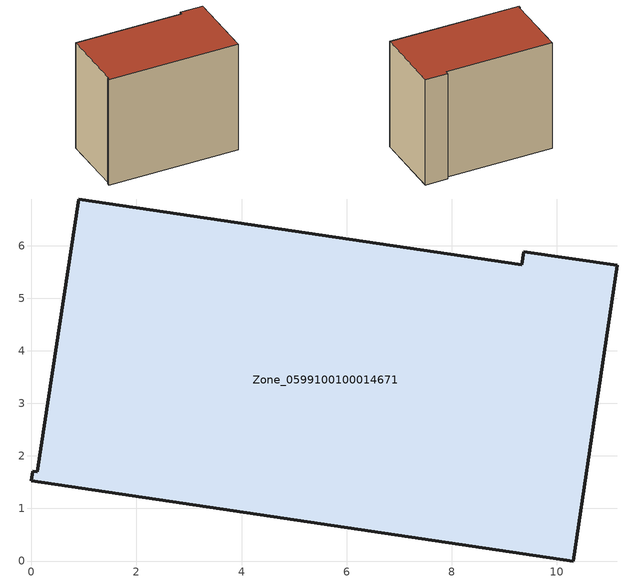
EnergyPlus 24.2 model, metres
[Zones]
Zone_0599100100014671
 floor ground (C_G): 0.9,6.89 9.33,5.64 9.37,5.89 11.15,5.62 10.31,0 0,1.52 0.03,1.71 0.11,1.69 z0
 wall outside (C_F): 10.31,0 11.15,5.62 9.37,5.89 9.33,5.64 0.9,6.89 0.11,1.69 0.03,1.71 0,1.52 10.31,0 z0:8.98
 roof outside (C_R): 9.33,5.64 0.9,6.89 0.11,1.69 0.03,1.71 0,1.52 10.31,0 11.15,5.62 9.37,5.89 z8.98
[BUILDING]
Pand.0599100100014671: North Axis=0; Terrain=City; Loads Convergence Tolerance Value=0.04; Temperature Convergence Tolerance Value=0.4; Solar Distribution=FullExterior; Maximum Number of Warmup Days=25; Minimum Number of Warmup Days=1
[Site:Location]
Rotterdam.The.Hague.AP_ZH_NLD Design_Conditions: Latitude=51.96; Longitude=4.45; Time Zone=1; Elevation=-4.5
[SITE:GROUNDTEMPERATURE:BUILDINGSURFACE]
18, 18, 18, 18, 18, 18, 18, 18, 18, 18, 18, 18
[MATERIAL] Thermal Absorptance=0.9; Solar Absorptance=0.7; Visible Absorptance=0.7
Name | Roughness | Thickness | Conductivity | Density | Specific Heat
G.TI.2015-2018 | MediumSmooth | 0.15 | 0.0428571 | 540 | 1210
F.TI.2015-2018 | Rough | 0.3 | 0.0666667 | 1920 | 840
R.TI.2015-2018 | MediumRough | 0.2 | 0.0333333 | 1500 | 1000
[CONSTRUCTION]
C_G: G.TI.2015-2018
C_F: F.TI.2015-2018
C_R: R.TI.2015-2018
[ZONE]
Zone_0599100100014671: Type=1; Multiplier=1; Ceiling Height=Autocalculate; Volume=Autocalculate; Floor Area=autocalculate; Part of Total Floor Area=Yes
[ZONEINFILTRATION:DESIGNFLOWRATE]
Infil_Zone_0599100100014671: Zone or ZoneList or Space or SpaceList=Zone_0599100100014671; Schedule=AlwaysOn; Design Flow Rate Calculation Method=Flow/Area; Flow Rate per Floor Area=0.0015; Constant Term Coefficient=1; Temperature Term Coefficient=0; Velocity Term Coefficient=0; Velocity Squared Term Coefficient=0
[HVACTEMPLATE:ZONE:IDEALLOADSAIRSYSTEM]
Zone_0599100100014671: Maximum Heating Supply Air Temperature=50; Minimum Cooling Supply Air Temperature=13; Maximum Heating Supply Air Humidity Ratio=0.0156; Minimum Cooling Supply Air Humidity Ratio=0.0077; Heating Limit=NoLimit; Cooling Limit=NoLimit; Dehumidification Control Type=ConstantSensibleHeatRatio; Cooling Sensible Heat Ratio=0.7; Dehumidification Setpoint=60; Humidification Control Type=None; Humidification Setpoint=30; Outdoor Air Method=None; Outdoor Air Flow Rate per Person=0.00944; Outdoor Air Flow Rate per Zone Floor Area=0; Outdoor Air Flow Rate per Zone=0; Demand Controlled Ventilation Type=None; Outdoor Air Economizer Type=NoEconomizer; Heat Recovery Type=None; Sensible Heat Recovery Effectiveness=0.7; Latent Heat Recovery Effectiveness=0.65
[ZONECONTROL:THERMOSTAT]
ThermostatControl_Zone_0599100100014671: Zone or ZoneList=Zone_0599100100014671; Control Type Schedule=DualSetpointControlType; Control 1=Thermostat_Zone_0599100100014671; Temperature Difference Between Cutout And Setpoint=0
[THERMOSTATSETPOINT:DUALSETPOINT]
Thermostat_Zone_0599100100014671: Heating Setpoint Temperature Schedule=HeatingSetpoint_Zone_0599100100014671; Cooling Setpoint Temperature Schedule=CoolingSetpoint_Zone_0599100100014671
[SCHEDULE:COMPACT]
HeatingSetpoint_Zone_0599100100014671: Through: 12/31, For: AllDays, Until: 24:00, 21
CoolingSetpoint_Zone_0599100100014671: Through: 12/31, For: AllDays, Until: 24:00, 24
DualSetpointControlType: Through: 12/31, For: AllDays, Until: 24:00, 4
AlwaysOn: Through: 12/31, For: AllDays, Until: 24:00, 1
